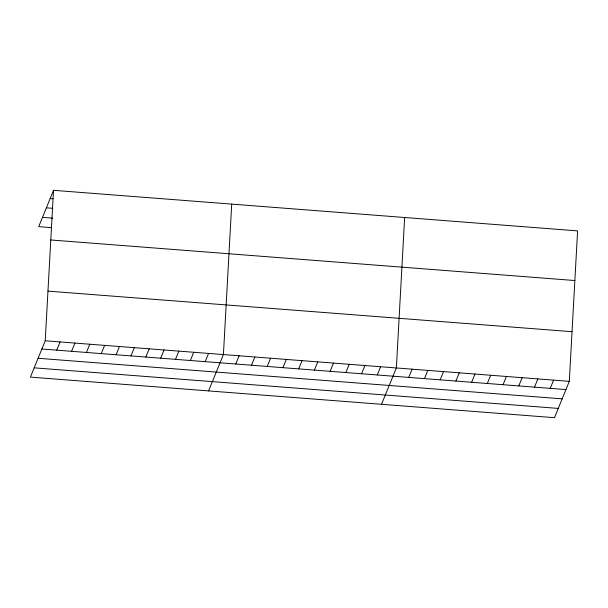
<?xml version="1.0" encoding="UTF-8"?>
<svg xmlns="http://www.w3.org/2000/svg" width="608" height="608" viewBox="0 0 608 608"><rect width="100%" height="100%" fill="white"/><g stroke="black" fill="none" stroke-linecap="round" stroke-linejoin="round"><path stroke-width="0.91" d="M45.228 340.776L53.519 190.319L577.6 230.888L569.308 381.345L554.481 417.681L30.4 377.112L45.228 340.776L569.308 381.345M231.709 204.113L223.417 354.57L208.59 390.906M404.654 217.497L396.363 367.962L381.535 404.29M53.519 190.319L38.692 226.655L51.688 227.658M56.719 350.155L60.078 341.932M71.569 351.31L74.928 343.079M86.42 352.458L89.771 344.227M101.262 353.605L104.622 345.374M116.113 354.753L119.472 346.53M130.963 355.908L134.322 347.677M145.814 357.056L149.173 348.825M160.664 358.203L164.016 349.972M175.507 359.351L178.866 351.128M190.357 360.506L193.716 352.275M205.208 361.654L208.567 353.423M235.782 364.017L239.134 355.786M251.499 365.233L254.858 357.01M267.224 366.449L270.583 358.226M282.948 367.673L286.307 359.442M298.665 368.889L302.024 360.658M314.389 370.105L317.748 361.874M330.114 371.321L333.473 363.09M345.838 372.537L349.197 364.306M361.555 373.753L364.914 365.522M377.279 374.969L380.638 366.746M408.728 377.408L412.08 369.178M424.445 378.624L427.804 370.394M440.169 379.84L443.528 371.61M455.894 381.056L459.253 372.826M471.618 382.272L474.97 374.042M487.335 383.488L490.694 375.265M503.059 384.704L506.418 376.481M518.784 385.928L522.143 377.697M534.508 387.144L537.86 378.913M550.225 388.36L553.584 380.129M50.16 198.55L52.949 198.763M46.375 207.822L52.873 208.324M42.476 217.375L52.683 218.166M50.783 239.97L574.864 280.539M47.964 291.126L572.044 331.694M41.868 349.007L565.949 389.576M38.084 358.279L562.164 398.848M34.185 367.84L558.266 408.409"/></g></svg>
